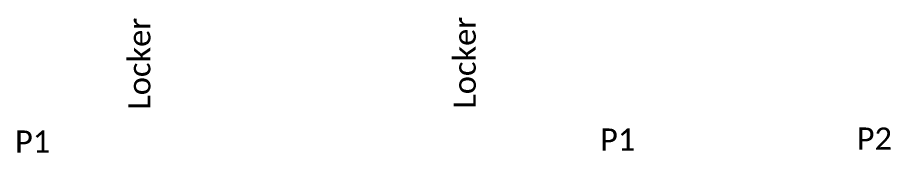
# Model space of a CAD drawing. Header units: inches. Extents: x 17 to 643, y -49 to 16.
# Drawn here: x 607.54 to 614.44, y -39.97 to -38.9 of the extents above; entities that cross this region are included whole.
import ezdxf

# ---------------------------------------------------------------- set-up
doc = ezdxf.new("R2010")
doc.units = ezdxf.units.IN
doc.header["$MEASUREMENT"] = 0
doc.layers.add('PDF_Texto', color=7, linetype='Continuous')
doc.styles.add('PDF Calibri', font='calibri.ttf')

msp = doc.modelspace()

# ---------------------------------------------------------------- texts
at = {"layer": 'PDF_Texto', "char_height": 0.17463, "attachment_point": 7, "rotation": 90, "style": 'PDF Calibri'}
for insert in [(608.5939, -39.6304), (611.1641, -39.6225)]:
    msp.add_mtext('Locker', dxfattribs=dict(at, insert=insert))
at = {"layer": 'PDF_Texto', "char_height": 0.17463, "attachment_point": 7, "style": 'PDF Calibri'}
for s, insert in [('P1', (607.5223, -39.9692)), ('P1', (612.1441, -39.9535)), ('P2', (614.172, -39.9456))]:
    msp.add_mtext(s, dxfattribs=dict(at, insert=insert))

doc.saveas('drawing.dxf')
